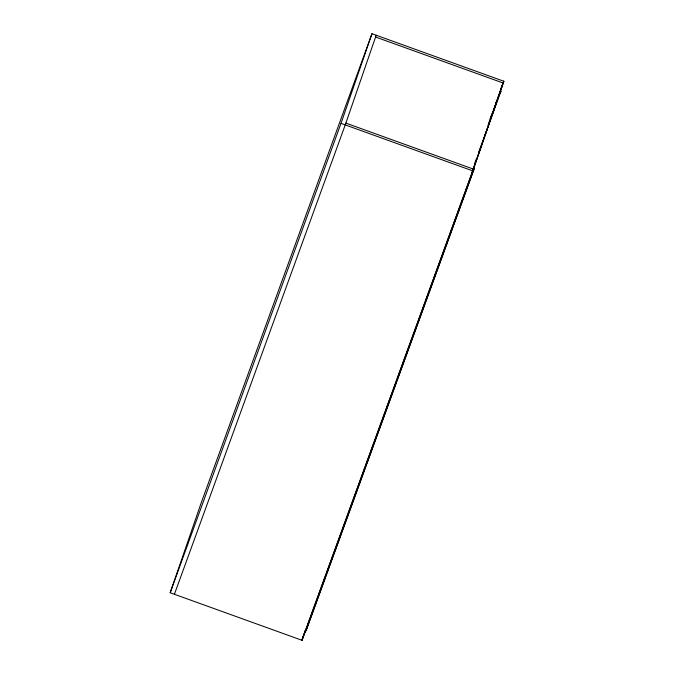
<?xml version="1.0" encoding="UTF-8"?>
<svg xmlns="http://www.w3.org/2000/svg" width="674" height="674" viewBox="0 0 674 674"><rect width="100%" height="100%" fill="white"/><g stroke="black" fill="none" stroke-linecap="round" stroke-linejoin="round"><path stroke-width="1.01" d="M345.863 123.106L473.485 169.132L302.028 640.3L170.168 592.749L201.13 503.074L371.972 33.7L503.832 81.251L472.87 170.926L341.01 123.367L371.972 33.7M376.21 35.225L345.248 124.892L174.406 594.274M305.238 630.544L301.885 640.249L473.35 169.081M302.028 640.3L305.381 630.594M472.289 171.929L501.818 86.887M500.218 93.315L501.009 91.024L478.717 152.273M170.168 592.749L341.01 123.367M500.453 90.097L503.689 81.2L471.952 172.915M490.166 118.801L491.961 113.864M495.559 103.981L496.637 101.016M499.619 92.928L503.832 81.251M488.144 124.808L499.923 92.372M474.69 163.462L476.484 158.525M473.384 168.61L474.462 165.644M375.587 37.019L503.208 83.045M306.771 628.648L305.979 630.94L474.353 168.23L306.771 628.648"/></g></svg>
